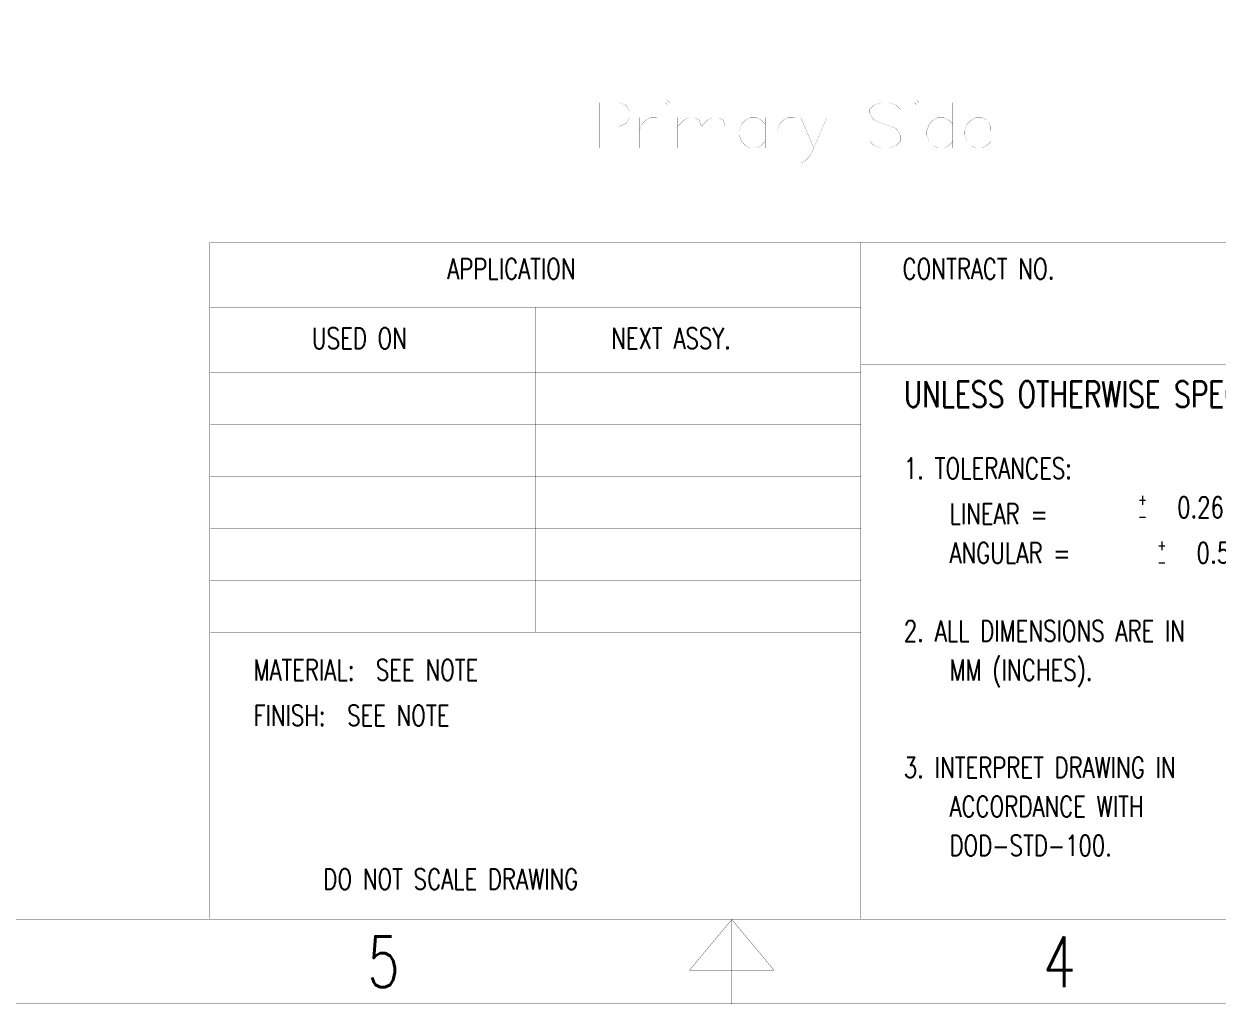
# Model space of a CAD drawing. Extents: x -4.2 to 14.8, y -3.5 to 8.8.
# Drawn here: x 2.912 to 6.862, y -3.528 to -0.284 of the extents above; entities that cross this region are included whole.
import ezdxf

# ---------------------------------------------------------------- set-up
doc = ezdxf.new("R2010")
doc.units = 0
for name, color, linetype in [('2D_LINE_00', 1, 'CONTINUOUS'), ('2D_LINE_01', 1, 'CONTINUOUS'), ('TEXT_01', 1, 'CONTINUOUS')]:
    doc.layers.add(name, color=color, linetype=linetype)
doc.styles.add('W0$0005', font='simplex', dxfattribs={"width": 0.75})

# ---------------------------------------------------------------- blocks, each defined once
blk = doc.blocks.new('SMOOTH_0$001')
at = {"const_width": 0.0005}
blk.add_lwpolyline([(-0.00025, 0, 1), (0.00025, 0, 1)], format="xyb", close=True, dxfattribs=at)
blk = doc.blocks.new('DRAWING_2911')
at = {"layer": '2D_LINE_01', "const_width": 0.001}
for points in [[(-18.3217, -0.5412), (0.6823, -0.5412), (0.6823, 11.7555), (-18.3217, 11.7555)], [(-18.0597, -0.2617), (0.3854, -0.2617), (0.3854, 11.476), (-18.0597, 11.476)], [(-8.8197, -0.2617), (-8.9594, -0.4294), (-8.6799, -0.4294)]]:
    blk.add_lwpolyline(points, close=True, dxfattribs=at)
for points in [[(-10.5459, -0.2582), (-10.5459, 1.9798)], [(-10.5444, 1.9798), (0.3874, 1.9798)], [(-8.3925, -0.2582), (-8.3925, 1.9798)], [(-10.5444, 1.7646), (-8.3925, 1.7646)], [(-9.4685, 1.7646), (-9.4685, 0.6886)], [(-10.5444, 1.5494), (-8.3925, 1.5494)], [(-8.3925, 1.576), (-6.1975, 1.576)], [(-10.5444, 1.3772), (-8.3925, 1.3772)], [(-10.5444, 1.2051), (-8.3925, 1.2051)], [(-10.5444, 1.0329), (-8.3925, 1.0329)], [(-10.5444, 0.8608), (-8.3925, 0.8608)], [(-10.5444, 0.6886), (-8.3925, 0.6886)], [(-8.8197, -0.5412), (-8.8197, -0.2617)]]:
    blk.add_lwpolyline(points, dxfattribs=at)
at = {"layer": '2D_LINE_01'}
for p in [(-10.5459, 1.9798), (-10.5444, 1.9798), (-8.3925, 1.9798), (-10.5444, 1.7646), (-9.4685, 1.7646), (-8.3925, 1.7646), (-10.5444, 1.5494), (-8.3925, 1.576), (-8.3925, 1.5494), (-10.5444, 1.3772), (-8.3925, 1.3772), (-10.5444, 1.2051), (-8.3925, 1.2051), (-10.5444, 1.0329), (-8.3925, 1.0329), (-10.5444, 0.8608), (-8.3925, 0.8608), (-10.5444, 0.6886), (-9.4685, 0.6886), (-8.3925, 0.6886), (-10.5459, -0.2582), (-8.8197, -0.2617), (-8.8197, -0.2617), (-8.3925, -0.2582), (-8.9594, -0.4294), (-8.6799, -0.4294), (-8.8197, -0.5412)]:
    blk.add_blockref('SMOOTH_0$001', p, dxfattribs=at)
at = {"layer": 'TEXT_01', "style": 'W0$0005', "width": 0.75}
for s, height, p in [('APPLICATION', 0.068862, (-9.7611, 1.8568)), ('CONTRACT NO.', 0.068862, (-8.2547, 1.8568)), ('USED ON', 0.06886, (-10.2084, 1.627)), ('NEXT ASSY.', 0.06886, (-9.2186, 1.627)), ('UNLESS OTHERWISE SPECIFIED', 0.086077, (-8.2502, 1.4334)), ('1. TOLERANCES:', 0.068862, (-8.2502, 1.1967)), ('0.26 (.010)', 0.068862, (-7.3464, 1.0675)), ('LINEAR =', 0.06886, (-8.0996, 1.046)), ('+', 0.0344, (-7.4755, 1.1106)), ('-', 0.0344, (-7.4755, 1.0548)), ('+', 0.0344, (-7.4109, 0.9599)), ('ANGULAR =', 0.06886, (-8.0996, 0.9169)), ('0.50', 0.06886, (-7.2818, 0.9169)), ('-', 0.0344, (-7.4109, 0.9042)), ('2. ALL DIMENSIONS ARE IN', 0.068862, (-8.2502, 0.6587)), ('MATERIAL:  SEE NOTE', 0.068862, (-10.4021, 0.5296)), ('MM (INCHES).', 0.068862, (-8.0996, 0.5296)), ('FINISH:  SEE NOTE', 0.068862, (-10.4021, 0.3789)), ('3. INTERPRET DRAWING IN', 0.068862, (-8.2502, 0.2068)), ('ACCORDANCE WITH', 0.068862, (-8.0996, 0.0777)), ('DOD-STD-100.', 0.068862, (-8.0996, -0.0515)), ('DO NOT SCALE DRAWING', 0.068862, (-10.1708, -0.1625)), ('5', 0.1677, (-10.0255, -0.4853)), ('4', 0.1677, (-7.7897, -0.4853))]:
    blk.add_text(s, height=height, dxfattribs=at).set_placement(p)
blk = doc.blocks.new('SMOOTH_0$0005')
at = {"const_width": 0.00025}
blk.add_lwpolyline([(-0.0001, 0, 1), (0.0001, 0, 1)], format="xyb", close=True, dxfattribs=at)
blk = doc.blocks.new('DRAWING_5802')
at = {"layer": '2D_LINE_00', "const_width": 0.0005}
blk.add_lwpolyline([(0, 0), (0.06427, 0), (0.0857, 0.00714), (0.09284, 0.01429), (0.09998, 0.02857), (0.09998, 0.04999), (0.09284, 0.06427), (0.0857, 0.07142), (0.06427, 0.07856), (0, 0.07856), (0, -0.07141)], dxfattribs=at)
at = {"layer": '2D_LINE_00'}
for p in [(0, 0.07856), (0.06427, 0.07856), (0.0857, 0.07142), (0.09284, 0.06427), (0.09998, 0.04999), (0, 0), (0.06427, 0), (0.0857, 0.00714), (0.09284, 0.01429), (0.09998, 0.02857), (0, -0.07141)]:
    blk.add_blockref('SMOOTH_0$0005', p, dxfattribs=at)
blk = doc.blocks.new('DRAWING_5803')
at = {"layer": '2D_LINE_00', "const_width": 0.0005}
blk.add_lwpolyline([(0, 0), (0, -0.09998)], dxfattribs=at)
at = {"layer": '2D_LINE_00'}
for p in [(0, 0), (0, -0.09998)]:
    blk.add_blockref('SMOOTH_0$0005', p, dxfattribs=at)
blk = doc.blocks.new('DRAWING_5804')
at = {"layer": '2D_LINE_00', "const_width": 0.0005}
blk.add_lwpolyline([(0, 0), (0.00714, 0.02142), (0.02143, 0.03571), (0.03571, 0.04285), (0.05713, 0.04285)], dxfattribs=at)
at = {"layer": '2D_LINE_00'}
for p in [(0.03571, 0.04285), (0.05713, 0.04285), (0, 0), (0.00714, 0.02142), (0.02143, 0.03571)]:
    blk.add_blockref('SMOOTH_0$0005', p, dxfattribs=at)
blk = doc.blocks.new('DRAWING_5805')
at = {"layer": '2D_LINE_00', "const_width": 0.0005}
blk.add_lwpolyline([(0, 0), (0.00715, -0.00714), (0.01429, 0), (0.00715, 0.00714), (0, 0)], dxfattribs=at)
at = {"layer": '2D_LINE_00'}
for p in [(0, 0), (0, 0), (0.00715, 0.00714), (0.01429, 0), (0.00715, -0.00714)]:
    blk.add_blockref('SMOOTH_0$0005', p, dxfattribs=at)
blk = doc.blocks.new('DRAWING_5806')
at = {"layer": '2D_LINE_00', "const_width": 0.0005}
blk.add_lwpolyline([(0, 0), (0, -0.09998)], dxfattribs=at)
at = {"layer": '2D_LINE_00'}
for p in [(0, 0), (0, -0.09998)]:
    blk.add_blockref('SMOOTH_0$0005', p, dxfattribs=at)
blk = doc.blocks.new('DRAWING_5807')
at = {"layer": '2D_LINE_00', "const_width": 0.0005}
blk.add_lwpolyline([(0, 0), (0, -0.09998)], dxfattribs=at)
at = {"layer": '2D_LINE_00'}
for p in [(0, 0), (0, -0.09998)]:
    blk.add_blockref('SMOOTH_0$0005', p, dxfattribs=at)
blk = doc.blocks.new('DRAWING_5808')
at = {"layer": '2D_LINE_00', "const_width": 0.0005}
blk.add_lwpolyline([(0, 0), (0.02142, 0.02143), (0.03571, 0.02857), (0.05713, 0.02857), (0.07141, 0.02143), (0.07855, 0), (0.07855, -0.07141)], dxfattribs=at)
at = {"layer": '2D_LINE_00'}
for p in [(0, 0), (0.02142, 0.02143), (0.03571, 0.02857), (0.05713, 0.02857), (0.07141, 0.02143), (0.07855, 0), (0.07855, -0.07141)]:
    blk.add_blockref('SMOOTH_0$0005', p, dxfattribs=at)
blk = doc.blocks.new('DRAWING_5809')
at = {"layer": '2D_LINE_00', "const_width": 0.0005}
blk.add_lwpolyline([(0, 0), (0.02143, 0.02143), (0.03571, 0.02857), (0.05714, 0.02857), (0.07142, 0.02143), (0.07856, 0), (0.07856, -0.07141)], dxfattribs=at)
at = {"layer": '2D_LINE_00'}
for p in [(0, 0), (0.02143, 0.02143), (0.03571, 0.02857), (0.05714, 0.02857), (0.07142, 0.02143), (0.07856, 0), (0.07856, -0.07141)]:
    blk.add_blockref('SMOOTH_0$0005', p, dxfattribs=at)
blk = doc.blocks.new('DRAWING_5810')
at = {"layer": '2D_LINE_00', "const_width": 0.0005}
blk.add_lwpolyline([(0, 0), (0, -0.09998)], dxfattribs=at)
at = {"layer": '2D_LINE_00'}
for p in [(0, 0), (0, -0.09998)]:
    blk.add_blockref('SMOOTH_0$0005', p, dxfattribs=at)
blk = doc.blocks.new('DRAWING_5811')
at = {"layer": '2D_LINE_00', "const_width": 0.0005}
blk.add_lwpolyline([(0, 0), (-0.01429, 0.01429), (-0.02857, 0.02143), (-0.04999, 0.02143), (-0.06427, 0.01429), (-0.07856, 0), (-0.0857, -0.02142), (-0.0857, -0.0357), (-0.07856, -0.05713), (-0.06427, -0.07141), (-0.04999, -0.07855), (-0.02857, -0.07855), (-0.01429, -0.07141), (0, -0.05713)], dxfattribs=at)
at = {"layer": '2D_LINE_00'}
for p in [(-0.07856, 0), (-0.06427, 0.01429), (-0.04999, 0.02143), (-0.02857, 0.02143), (-0.01429, 0.01429), (0, 0), (-0.0857, -0.02142), (-0.0857, -0.0357), (-0.07856, -0.05713), (-0.06427, -0.07141), (-0.04999, -0.07855), (-0.02857, -0.07855), (-0.01429, -0.07141), (0, -0.05713)]:
    blk.add_blockref('SMOOTH_0$0005', p, dxfattribs=at)
blk = doc.blocks.new('DRAWING_5812')
at = {"layer": '2D_LINE_00', "const_width": 0.0005}
blk.add_lwpolyline([(0, 0), (0, -0.09998)], dxfattribs=at)
at = {"layer": '2D_LINE_00'}
for p in [(0, 0), (0, -0.09998)]:
    blk.add_blockref('SMOOTH_0$0005', p, dxfattribs=at)
blk = doc.blocks.new('DRAWING_5813')
at = {"layer": '2D_LINE_00', "const_width": 0.0005}
blk.add_lwpolyline([(0, 0), (0.00714, 0.02142), (0.02142, 0.03571), (0.03571, 0.04285), (0.05713, 0.04285)], dxfattribs=at)
at = {"layer": '2D_LINE_00'}
for p in [(0.03571, 0.04285), (0.05713, 0.04285), (0, 0), (0.00714, 0.02142), (0.02142, 0.03571)]:
    blk.add_blockref('SMOOTH_0$0005', p, dxfattribs=at)
blk = doc.blocks.new('DRAWING_5814')
at = {"layer": '2D_LINE_00', "const_width": 0.0005}
blk.add_lwpolyline([(0, 0), (0.04285, -0.09998)], dxfattribs=at)
at = {"layer": '2D_LINE_00'}
for p in [(0, 0), (0.04285, -0.09998)]:
    blk.add_blockref('SMOOTH_0$0005', p, dxfattribs=at)
blk = doc.blocks.new('DRAWING_5815')
at = {"layer": '2D_LINE_00', "const_width": 0.0005}
blk.add_lwpolyline([(0, 0), (-0.04285, -0.09998), (-0.05714, -0.12854), (-0.07142, -0.14283), (-0.0857, -0.14997), (-0.09284, -0.14997)], dxfattribs=at)
at = {"layer": '2D_LINE_00'}
for p in [(0, 0), (-0.04285, -0.09998), (-0.09284, -0.14997), (-0.0857, -0.14997), (-0.07142, -0.14283), (-0.05714, -0.12854)]:
    blk.add_blockref('SMOOTH_0$0005', p, dxfattribs=at)
blk = doc.blocks.new('DRAWING_5816')
at = {"layer": '2D_LINE_00', "const_width": 0.0005}
blk.add_lwpolyline([(0, 0), (-0.01428, 0.01429), (-0.03571, 0.02143), (-0.06427, 0.02143), (-0.0857, 0.01429), (-0.09998, 0), (-0.09998, -0.01428), (-0.09284, -0.02856), (-0.0857, -0.0357), (-0.07141, -0.04284), (-0.02856, -0.05713), (-0.01428, -0.06427), (-0.00714, -0.07141), (0, -0.08569), (0, -0.10712), (-0.01428, -0.1214), (-0.03571, -0.12854), (-0.06427, -0.12854), (-0.0857, -0.1214), (-0.09998, -0.10712)], dxfattribs=at)
at = {"layer": '2D_LINE_00'}
for p in [(-0.09998, 0), (-0.0857, 0.01429), (-0.06427, 0.02143), (-0.03571, 0.02143), (-0.01428, 0.01429), (0, 0), (-0.09998, -0.01428), (-0.09284, -0.02856), (-0.0857, -0.0357), (-0.07141, -0.04284), (-0.02856, -0.05713), (-0.01428, -0.06427), (-0.00714, -0.07141), (-0.09998, -0.10712), (0, -0.08569), (0, -0.10712), (-0.0857, -0.1214), (-0.06427, -0.12854), (-0.03571, -0.12854), (-0.01428, -0.1214)]:
    blk.add_blockref('SMOOTH_0$0005', p, dxfattribs=at)
blk = doc.blocks.new('DRAWING_5817')
at = {"layer": '2D_LINE_00', "const_width": 0.0005}
blk.add_lwpolyline([(0, 0), (0.00714, -0.00714), (0.01428, 0), (0.00714, 0.00714), (0, 0)], dxfattribs=at)
at = {"layer": '2D_LINE_00'}
for p in [(0, 0), (0, 0), (0.00714, 0.00714), (0.01428, 0), (0.00714, -0.00714)]:
    blk.add_blockref('SMOOTH_0$0005', p, dxfattribs=at)
blk = doc.blocks.new('DRAWING_5818')
at = {"layer": '2D_LINE_00', "const_width": 0.0005}
blk.add_lwpolyline([(0, 0), (0, -0.09998)], dxfattribs=at)
at = {"layer": '2D_LINE_00'}
for p in [(0, 0), (0, -0.09998)]:
    blk.add_blockref('SMOOTH_0$0005', p, dxfattribs=at)
blk = doc.blocks.new('DRAWING_5819')
at = {"layer": '2D_LINE_00', "const_width": 0.0005}
blk.add_lwpolyline([(0, 0), (0, -0.14997)], dxfattribs=at)
at = {"layer": '2D_LINE_00'}
for p in [(0, 0), (0, -0.14997)]:
    blk.add_blockref('SMOOTH_0$0005', p, dxfattribs=at)
blk = doc.blocks.new('DRAWING_5820')
at = {"layer": '2D_LINE_00', "const_width": 0.0005}
blk.add_lwpolyline([(0, 0), (-0.01428, 0.01429), (-0.02857, 0.02143), (-0.04999, 0.02143), (-0.06427, 0.01429), (-0.07856, 0), (-0.0857, -0.02142), (-0.0857, -0.0357), (-0.07856, -0.05713), (-0.06427, -0.07141), (-0.04999, -0.07855), (-0.02857, -0.07855), (-0.01428, -0.07141), (0, -0.05713)], dxfattribs=at)
at = {"layer": '2D_LINE_00'}
for p in [(-0.07856, 0), (-0.06427, 0.01429), (-0.04999, 0.02143), (-0.02857, 0.02143), (-0.01428, 0.01429), (0, 0), (-0.0857, -0.02142), (-0.0857, -0.0357), (-0.07856, -0.05713), (-0.06427, -0.07141), (-0.04999, -0.07855), (-0.02857, -0.07855), (-0.01428, -0.07141), (0, -0.05713)]:
    blk.add_blockref('SMOOTH_0$0005', p, dxfattribs=at)
blk = doc.blocks.new('DRAWING_5821')
at = {"layer": '2D_LINE_00', "const_width": 0.0005}
blk.add_lwpolyline([(0, 0), (0.0857, 0), (0.0857, 0.01428), (0.07855, 0.02857), (0.07141, 0.03571), (0.05713, 0.04285), (0.03571, 0.04285), (0.02142, 0.03571), (0.00714, 0.02142), (0, 0), (0, -0.01428), (0.00714, -0.03571), (0.02142, -0.04999), (0.03571, -0.05713), (0.05713, -0.05713), (0.07141, -0.04999), (0.0857, -0.03571)], dxfattribs=at)
at = {"layer": '2D_LINE_00'}
for p in [(0.03571, 0.04285), (0.05713, 0.04285), (0, 0), (0, 0), (0.00714, 0.02142), (0.02142, 0.03571), (0.07141, 0.03571), (0.07855, 0.02857), (0.0857, 0.01428), (0.0857, 0), (0, -0.01428), (0.00714, -0.03571), (0.0857, -0.03571), (0.02142, -0.04999), (0.03571, -0.05713), (0.05713, -0.05713), (0.07141, -0.04999)]:
    blk.add_blockref('SMOOTH_0$0005', p, dxfattribs=at)

msp = doc.modelspace()

# ---------------------------------------------------------------- block references
for name, p in [('DRAWING_2911', (14.0731, -2.9862)), ('DRAWING_5802', (4.815, -0.6236)), ('DRAWING_5805', (5.0335, -0.545)), ('DRAWING_5816', (5.8105, -0.5665)), ('DRAWING_5817', (5.8583, -0.545)), ('DRAWING_5819', (5.9848, -0.545)), ('DRAWING_5803', (4.9485, -0.595)), ('DRAWING_5804', (4.9485, -0.6379)), ('DRAWING_5806', (5.0407, -0.595)), ('DRAWING_5807', (5.0742, -0.595)), ('DRAWING_5808', (5.0742, -0.6236)), ('DRAWING_5809', (5.1528, -0.6236)), ('DRAWING_5811', (5.3642, -0.6165)), ('DRAWING_5810', (5.3642, -0.595)), ('DRAWING_5812', (5.4042, -0.595)), ('DRAWING_5813', (5.4042, -0.6379)), ('DRAWING_5815', (5.5677, -0.595)), ('DRAWING_5814', (5.482, -0.595)), ('DRAWING_5818', (5.8655, -0.595)), ('DRAWING_5820', (5.9848, -0.6165)), ('DRAWING_5821', (6.0247, -0.6379))]:
    msp.add_blockref(name, p)

doc.saveas('drawing.dxf')
